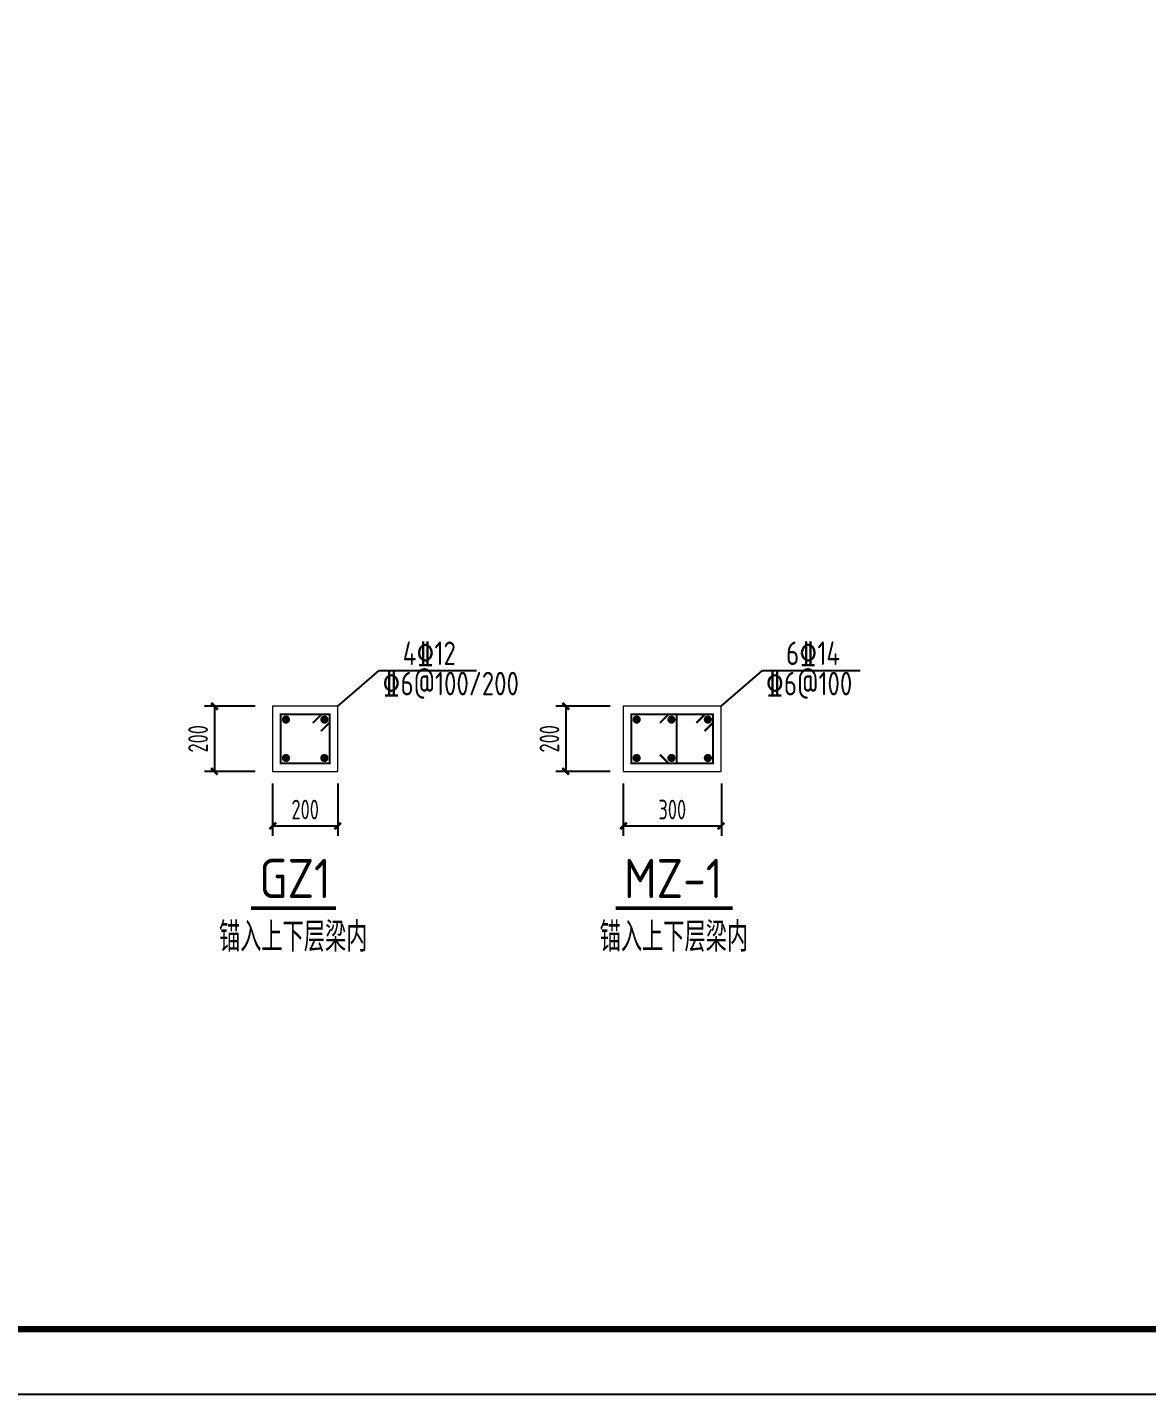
# Model space of a CAD drawing. Extents: x -25044 to 4269, y -48463 to -12228.
# Drawn here: x -11993 to -11821.9, y -24537.6 to -24328.6 of the extents above; entities that cross this region are included whole.
import ezdxf

# ---------------------------------------------------------------- set-up
doc = ezdxf.new("R2010")
doc.units = 0
doc.header["$LTSCALE"] = 2000
doc.header["$MEASUREMENT"] = 0
doc.layers.get('0').update_dxf_attribs({"linetype": 'CONTINUOUS'})
doc.layers.get('DEFPOINTS').update_dxf_attribs({"linetype": 'CONTINUOUS'})
for name, color, linetype in [('1500', 4, 'CONTINUOUS'), ('dim', 7, 'CONTINUOUS'), ('水平标注', 2, 'CONTINUOUS')]:
    doc.layers.add(name, color=color, linetype=linetype)
doc.layers.add('Z-柱大样外框', color=7, linetype='ByLayer', lineweight=18)
doc.styles.add('GBHZ', font='gbenor.shx', dxfattribs={"width": 0.8, "bigfont": 'gbcbig.shx'})
doc.dimstyles.new('Y20', dxfattribs={"dimscale": 0, "dimtxt": 3, "dimasz": 0.01, "dimexe": 1.5, "dimexo": 0.03, "dimgap": 1, "dimtad": 1, "dimdec": 0, "dimlfac": 20, "dimzin": 0, "dimdsep": 46, "dimtxsty": 'GBHZ', "dimblk1": 'DX', "dimblk2": 'DX', "dimsah": 1, "dimcen": 0.09, "dimdle": 1, "dimadec": 0, "dimazin": 0, "dimtfac": 1, "dimtdec": 0, "dimtix": 1, "dimtmove": 2, "dimatfit": 3, "dimldrblk": 'DX', "dimfxl": 0, "dimtolj": 1, "dimtzin": 0, "dimarcsym": 0})

# ---------------------------------------------------------------- blocks, each defined once
blk = doc.blocks.new('DX')
at = {"color": 0, "linetype": 'ByBlock', "const_width": 40}
blk.add_lwpolyline([(-54, -51), (46, 49)], dxfattribs=at)
blk = doc.blocks.new('*D297')
at = {"layer": 'DEFPOINTS', "color": 0, "transparency": 16777216}
for p in [(-11958.18, -24432.34), (-11964.43, -24442.34), (-11958.18, -24442.34)]:
    blk.add_point(p, dxfattribs=at)
at = {"layer": 'dim', "color": 0, "lineweight": -2, "transparency": 16777216}
for p, q in [((-11958.21, -24432.34), (-11965.93, -24432.34)), ((-11964.43, -24432.35), (-11964.43, -24442.33)), ((-11958.21, -24442.34), (-11965.93, -24442.34))]:
    blk.add_line(p, q, dxfattribs=at)
at = {"layer": 'dim', "color": 0, "lineweight": -2, "transparency": 16777216, "xscale": 0.01, "yscale": 0.01, "zscale": 0.01}
for p, rotation in [((-11964.43, -24432.34), 90), ((-11964.43, -24442.34), 270)]:
    blk.add_blockref('DX', p, dxfattribs=dict(at, rotation=rotation))
at = {"layer": 'dim', "color": 0, "transparency": 16777216, "insert": (-11966.93, -24437.34), "char_height": 3, "attachment_point": 5, "rotation": 90, "style": 'GBHZ'}
blk.add_mtext('\\A1;200', dxfattribs=at)
blk = doc.blocks.new('*D298')
at = {"layer": 'DEFPOINTS', "color": 0, "transparency": 16777216}
for p in [(-11955.56, -24444.12), (-11945.56, -24444.12), (-11945.56, -24450.65)]:
    blk.add_point(p, dxfattribs=at)
at = {"layer": 'dim', "color": 0, "lineweight": -2, "transparency": 16777216}
for p, q in [((-11955.56, -24444.15), (-11955.56, -24452.15)), ((-11945.56, -24444.15), (-11945.56, -24452.15)), ((-11955.55, -24450.65), (-11945.57, -24450.65))]:
    blk.add_line(p, q, dxfattribs=at)
at = {"layer": 'dim', "color": 0, "lineweight": -2, "transparency": 16777216, "xscale": 0.01, "yscale": 0.01, "zscale": 0.01, "rotation": 180}
blk.add_blockref('DX', (-11955.56, -24450.65), dxfattribs=at)
at = {"layer": 'dim', "color": 0, "lineweight": -2, "transparency": 16777216, "xscale": 0.01, "yscale": 0.01, "zscale": 0.01}
blk.add_blockref('DX', (-11945.56, -24450.65), dxfattribs=at)
at = {"layer": 'dim', "color": 0, "transparency": 16777216, "insert": (-11950.56, -24448.15), "char_height": 3, "attachment_point": 5, "style": 'GBHZ'}
blk.add_mtext('\\A1;200', dxfattribs=at)
blk = doc.blocks.new('*D299')
at = {"layer": 'DEFPOINTS', "color": 0, "transparency": 16777216}
for p in [(-11903.91, -24432.34), (-11910.72, -24442.34), (-11903.91, -24442.34)]:
    blk.add_point(p, dxfattribs=at)
at = {"layer": 'dim', "color": 0, "lineweight": -2, "transparency": 16777216}
for p, q in [((-11903.94, -24432.34), (-11912.22, -24432.34)), ((-11910.72, -24432.35), (-11910.72, -24442.33)), ((-11903.94, -24442.34), (-11912.22, -24442.34))]:
    blk.add_line(p, q, dxfattribs=at)
at = {"layer": 'dim', "color": 0, "lineweight": -2, "transparency": 16777216, "xscale": 0.01, "yscale": 0.01, "zscale": 0.01}
for p, rotation in [((-11910.72, -24432.34), 90), ((-11910.72, -24442.34), 270)]:
    blk.add_blockref('DX', p, dxfattribs=dict(at, rotation=rotation))
at = {"layer": 'dim', "color": 0, "transparency": 16777216, "insert": (-11913.22, -24437.34), "char_height": 3, "attachment_point": 5, "rotation": 90, "style": 'GBHZ'}
blk.add_mtext('\\A1;200', dxfattribs=at)
blk = doc.blocks.new('*D300')
at = {"layer": 'DEFPOINTS', "color": 0, "transparency": 16777216}
for p in [(-11901.94, -24444.12), (-11886.94, -24444.12), (-11886.94, -24450.65)]:
    blk.add_point(p, dxfattribs=at)
at = {"layer": 'dim', "color": 0, "lineweight": -2, "transparency": 16777216}
for p, q in [((-11901.94, -24444.15), (-11901.94, -24452.15)), ((-11886.94, -24444.15), (-11886.94, -24452.15)), ((-11901.93, -24450.65), (-11886.95, -24450.65))]:
    blk.add_line(p, q, dxfattribs=at)
at = {"layer": 'dim', "color": 0, "lineweight": -2, "transparency": 16777216, "xscale": 0.01, "yscale": 0.01, "zscale": 0.01, "rotation": 180}
blk.add_blockref('DX', (-11901.94, -24450.65), dxfattribs=at)
at = {"layer": 'dim', "color": 0, "lineweight": -2, "transparency": 16777216, "xscale": 0.01, "yscale": 0.01, "zscale": 0.01}
blk.add_blockref('DX', (-11886.94, -24450.65), dxfattribs=at)
at = {"layer": 'dim', "color": 0, "transparency": 16777216, "insert": (-11894.44, -24448.15), "char_height": 3, "attachment_point": 5, "style": 'GBHZ'}
blk.add_mtext('\\A1;300', dxfattribs=at)

msp = doc.modelspace()

# ---------------------------------------------------------------- linework, layer by layer
at = {"color": 3, "linetype": 'Continuous'}
for p, q in [((-11945.558, -24432.338), (-11939.258, -24426.879)), ((-11939.258, -24426.879), (-11924.346, -24426.879)), ((-11886.944, -24432.338), (-11880.645, -24426.879)), ((-11880.645, -24426.879), (-11865.732, -24426.879))]:
    msp.add_line(p, q, dxfattribs=at)
msp.add_line((-11584.5, -24537.563), (-12635.75, -24537.563))
at = {"color": 0, "const_width": 1}
msp.add_lwpolyline([(-11594.5, -24527.563), (-12610.75, -24527.563), (-12610.75, -23953.563), (-11594.5, -23953.563)], close=True, dxfattribs=at)
at = {"layer": '1500', "const_width": 0.538}
for points in [[(-11945.851, -24463.223), (-11958.839, -24463.223)], [(-11885.226, -24463.223), (-11903.081, -24463.223)]]:
    msp.add_lwpolyline(points, dxfattribs=at)
at = {"layer": 'dim', "color": 210, "const_width": 0.313}
for points in [[(-11949.383, -24434.914), (-11948.058, -24433.588), (-11946.808, -24433.588), (-11946.808, -24441.088), (-11954.308, -24441.088), (-11954.308, -24433.588), (-11946.808, -24433.588), (-11946.808, -24434.838), (-11948.133, -24436.164)], [(-11890.77, -24434.914), (-11889.444, -24433.588), (-11888.194, -24433.588), (-11888.194, -24441.088), (-11900.694, -24441.088), (-11900.694, -24433.588), (-11888.194, -24433.588), (-11888.194, -24434.838), (-11889.52, -24436.164)], [(-11896.328, -24434.914), (-11895.002, -24433.588), (-11893.752, -24433.588), (-11893.752, -24437.338)], [(-11896.328, -24439.762), (-11895.002, -24441.088), (-11893.752, -24441.088), (-11893.752, -24437.338)]]:
    msp.add_lwpolyline(points, dxfattribs=at)
at = {"layer": 'dim', "color": 6, "const_width": 0.625}
for points in [[(-11953.495, -24434.088, 1), (-11953.495, -24434.713, 1)], [(-11947.62, -24434.088, 1), (-11947.62, -24434.713, 1)], [(-11899.881, -24434.088, 1), (-11899.881, -24434.713, 1)], [(-11894.565, -24434.088, 1), (-11894.565, -24434.713, 1)], [(-11889.006, -24434.088, 1), (-11889.006, -24434.713, 1)], [(-11953.495, -24439.963, 1), (-11953.495, -24440.588, 1)], [(-11947.62, -24439.963, 1), (-11947.62, -24440.588, 1)], [(-11899.881, -24439.963, 1), (-11899.881, -24440.588, 1)], [(-11894.565, -24439.963, 1), (-11894.565, -24440.588, 1)], [(-11889.006, -24439.963, 1), (-11889.006, -24440.588, 1)]]:
    msp.add_lwpolyline(points, format="xyb", close=True, dxfattribs=at)
at = {"layer": 'Z-柱大样外框'}
for points in [[(-11955.558, -24432.338), (-11955.558, -24442.338), (-11945.558, -24442.338), (-11945.558, -24432.338)], [(-11901.944, -24432.338), (-11901.944, -24442.338), (-11886.944, -24442.338), (-11886.944, -24432.338)]]:
    msp.add_lwpolyline(points, close=True, dxfattribs=at)

# ---------------------------------------------------------------- texts
at = {"color": 3, "linetype": 'Continuous', "style": 'GBHZ', "width": 0.9}
for s, p in [('4\x8412', (-11935.649, -24426.064)), ('6%%13214', (-11877.036, -24426.064)), ('%%1326@100/200', (-11938.76, -24430.703)), ('%%1326@100', (-11880.146, -24430.703))]:
    msp.add_text(s, height=3.6, dxfattribs=at).set_placement(p)
at = {"layer": '水平标注', "style": 'GBHZ'}
for s, height, p in [('GZ1', 6, (-11957.58, -24461.682)), ('MZ-1', 6, (-11901.822, -24461.682)), ('锚入上下层梁内', 4.5, (-11963.731, -24469.856)), ('锚入上下层梁内', 4.5, (-11905.54, -24469.856))]:
    msp.add_text(s, height=height, dxfattribs=at).set_placement(p)

# ---------------------------------------------------------------- dimensions: what is measured, and where the dimension line sits
at = {"layer": 'dim'}
for base, p1, p2, picture, middle in [((-11964.433, -24442.338), (-11958.183, -24432.338), (-11958.183, -24442.338), '*D297', (-11966.933, -24437.338)), ((-11910.721, -24442.338), (-11903.914, -24432.338), (-11903.914, -24442.338), '*D299', (-11913.221, -24437.338))]:
    dim = msp.add_linear_dim(base=base, p1=p1, p2=p2, angle=270, dimstyle='Y20', override={"dimscale": 1}, dxfattribs=at)
    dim.commit()
    dim.dimension.update_dxf_attribs({"geometry": picture, "text_midpoint": middle})
for base, p1, p2, picture, middle in [((-11945.558, -24450.653), (-11955.558, -24444.119), (-11945.558, -24444.119), '*D298', (-11950.558, -24448.153)), ((-11886.944, -24450.653), (-11901.944, -24444.119), (-11886.944, -24444.119), '*D300', (-11894.444, -24448.153))]:
    dim = msp.add_linear_dim(base=base, p1=p1, p2=p2, dimstyle='Y20', override={"dimscale": 1}, dxfattribs=at)
    dim.commit()
    dim.dimension.update_dxf_attribs({"geometry": picture, "text_midpoint": middle})

doc.saveas('drawing.dxf')
